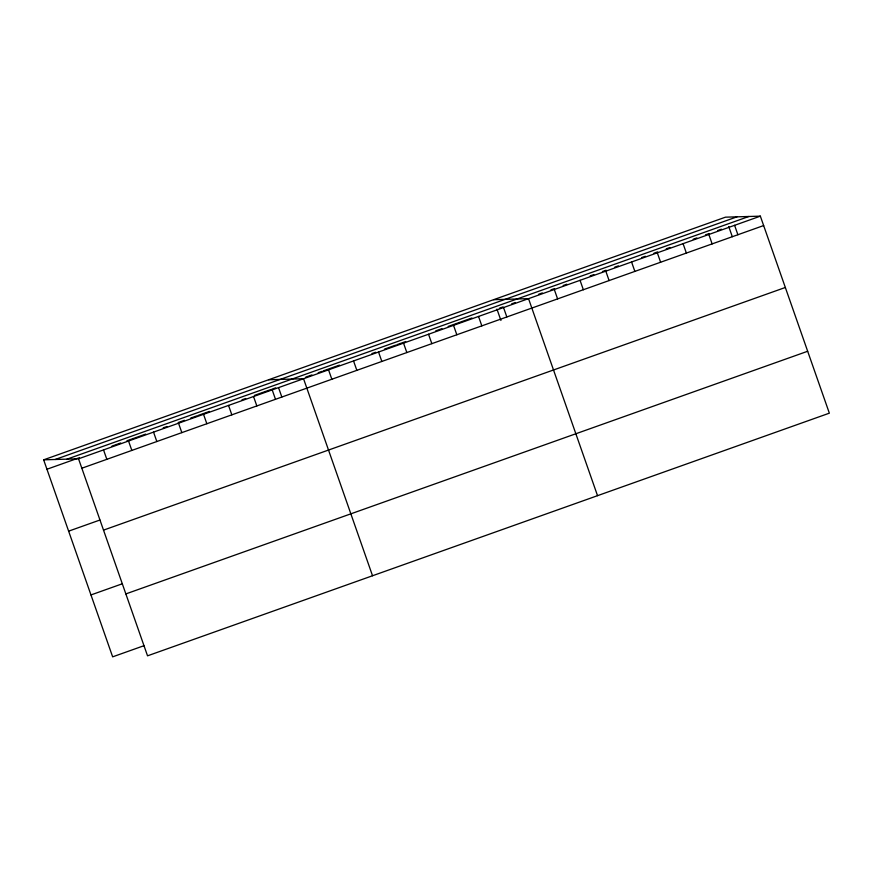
<?xml version="1.0" encoding="UTF-8"?>
<svg xmlns="http://www.w3.org/2000/svg" width="873" height="873" viewBox="0 0 873 873"><rect width="100%" height="100%" fill="white"/><g stroke="black" fill="none" stroke-linecap="round" stroke-linejoin="round"><path stroke-width="1.31" d="M43.65 459.831L725.463 217.17L760.35 216.155L829.35 413.169L147.537 655.83L78.537 458.805L43.65 459.831L112.65 656.845L143.892 645.725M55.163 459.493L736.976 216.842M67.025 459.143L748.838 216.493M46.946 469.248L79.443 457.681M111.951 446.114L120.692 442.993M126.945 440.767L145.693 434.099M163.196 427.868L166.95 426.537M178.201 422.532L184.443 420.306M190.696 418.08L196.949 415.864M198.193 415.417L209.444 411.412M241.941 399.845L245.695 398.514M254.447 395.393L270.695 389.609M275.693 387.83L271.95 389.172L275.486 399.277M305.692 377.158L311.945 374.932M318.198 372.706L321.941 371.374M323.196 370.927L339.444 365.143M371.942 353.576L375.696 352.245M384.447 349.124L395.698 345.13M396.942 344.682L405.694 341.561M435.692 330.889L441.945 328.663M448.198 326.437L471.944 317.99M499.4 308.213L503.077 306.903M511.665 303.848L515.343 302.538M538.652 294.245L542.329 292.935M550.918 289.88L554.595 288.57M563.183 285.515L566.861 284.205M590.159 275.912L593.847 274.602M602.425 271.547L606.113 270.237M614.69 267.182L618.379 265.872M641.677 257.579L645.354 256.269M653.942 253.214L657.62 251.904M666.208 248.849L669.886 247.539M693.195 239.246L696.872 237.936M705.46 234.881L709.138 233.571M717.726 230.516L721.404 229.206M78.537 458.805L760.35 216.155M81.833 468.223L763.657 225.561M68.629 531.155L99.882 520.035M103.516 530.129L785.329 287.479M90.967 594.939L122.209 583.819M125.854 593.913L807.667 351.262M493.649 299.679L528.536 298.653L597.536 495.678M268.644 379.755L303.542 378.729L372.531 575.754M734.597 225.321L737.892 234.739M728.759 226.587L732.305 236.692M708.843 234.488L712.139 243.905M683.079 243.654L686.374 253.072M657.325 252.821L660.621 262.238M631.572 261.987L634.867 271.405M605.807 271.154L609.103 280.571M580.054 280.32L583.35 289.738M554.3 289.487L557.596 298.904M503.535 307.558L506.831 316.964M496.944 309.086L500.927 320.456M478.535 316.452L481.831 325.869M453.534 325.345L456.83 334.763M428.534 334.25L431.84 343.656M403.533 343.144L406.84 352.561M378.544 352.037L381.839 361.455M353.543 360.942L356.839 370.348M328.543 369.836L331.838 379.253M278.542 387.634L281.837 397.04M253.541 396.528L256.837 405.945M228.54 405.421L231.836 414.839M203.54 414.326L206.836 423.732M178.539 423.219L181.835 432.637M153.539 432.113L156.834 441.531M128.538 441.018L131.834 450.424M103.538 449.911L106.833 459.329"/></g></svg>
